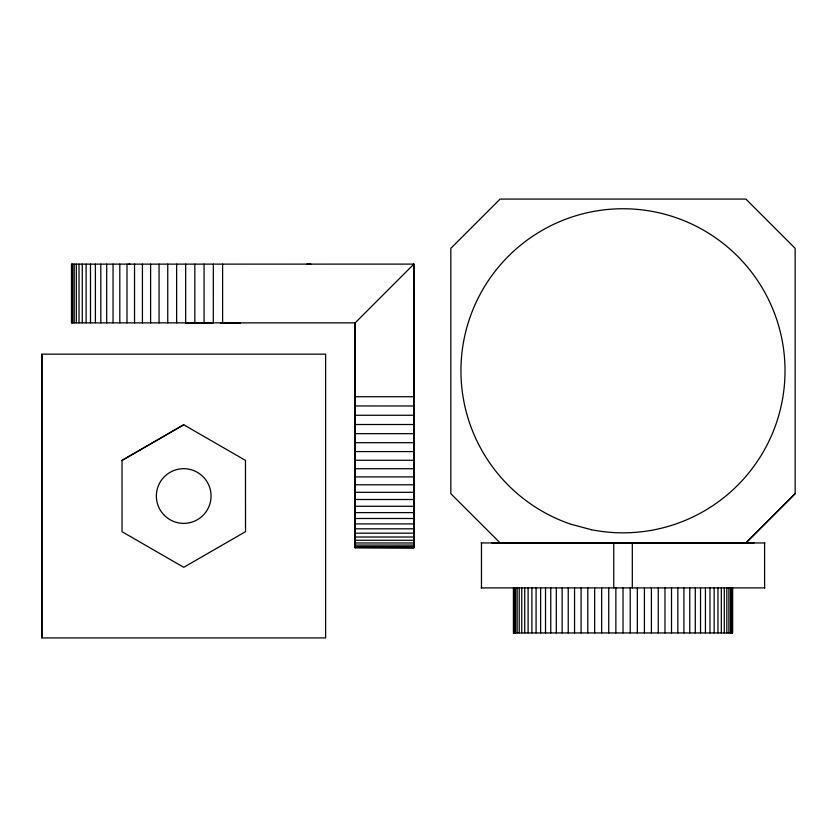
<?xml version="1.0" encoding="UTF-8"?>
<svg xmlns="http://www.w3.org/2000/svg" width="837" height="837" viewBox="0 0 837 837"><rect width="100%" height="100%" fill="white"/><g stroke="black" fill="none" stroke-linecap="round" stroke-linejoin="round"><path stroke-width="1.26" d="M41.85 637.92L41.85 354.156L325.614 354.156L325.614 637.92L41.85 637.92L41.85 354.156M355.108 386.631L355.129 378.627L355.139 398.883M413.876 264.105L413.876 396.717L355.15 396.717L355.15 405.955L413.876 405.987L413.855 547.796L355.129 547.796L355.15 322.862L413.876 264.105L71.469 264.136L71.469 322.862L355.15 322.862M413.834 405.955L413.855 293.4L413.865 321.345M355.139 429.643L355.129 433.304L355.108 413.049M491.957 542.951L500.16 542.951L450.819 493.684L450.819 248.348L500.097 199.08L745.872 199.08L795.15 248.348L795.15 493.684L745.872 542.951L754.085 542.951M745.924 542.951L795.15 493.684M183.711 424.767L122.024 460.413L122.035 531.694L183.753 567.319L245.523 531.662L245.471 460.381L183.711 424.767L122.024 460.413M750.747 542.91L495.295 542.91M306.876 264.136L310.768 264.136M193.954 322.852L185.96 322.862L213.289 322.841L213.341 264.136M232.634 322.873L240.637 322.862L220.382 322.883M587.365 542.878L499.992 542.878M128.689 264.136L130.028 264.136M355.15 415.267L413.876 415.267M355.15 424.505L413.876 424.505M355.15 433.66L413.876 433.66M355.15 442.7L413.876 442.7M355.15 451.582L413.876 451.582M355.15 460.266L413.876 460.266M355.15 468.72L413.876 468.72M355.15 476.902L413.876 476.902M355.15 484.78L413.876 484.78M355.139 492.323L413.876 492.323M355.139 499.501L413.876 499.501M355.139 506.27L413.876 506.27M355.139 512.61L413.865 512.61M355.139 518.501L413.865 518.501M355.139 523.91L413.865 523.91M355.139 528.806L413.865 528.806M355.139 533.179L413.865 533.179M355.139 537.009L413.865 537.009M355.129 540.273L413.865 540.273M355.129 542.972L413.865 542.972M481.16 542.951L764.892 542.951M658.667 542.972L694.291 542.951L658.635 542.878M355.129 545.075L413.855 545.075M355.129 547.796L355.118 546.582L413.855 546.582M355.129 547.492L413.855 547.796M481.16 587.898L764.892 587.898M413.844 490.587L413.855 547.492M355.118 546.582L355.108 405.935M764.589 542.951L764.589 587.898M732.626 587.93L732.626 632.939L513.416 632.939L513.416 587.93M732.396 587.93L732.396 632.939M731.695 587.93L731.695 632.939M730.523 587.93L730.523 632.939M728.901 587.93L728.901 632.939M726.819 587.93L726.819 632.939M724.287 587.93L724.287 632.939M721.327 587.93L721.327 632.939M717.947 587.93L717.947 632.939M714.16 587.93L714.16 632.939M709.985 587.93L709.985 632.939M705.434 587.93L705.434 632.939M700.538 587.93L700.538 632.939M695.296 587.93L695.296 632.939M689.751 587.93L689.751 632.939M683.923 587.93L683.923 632.939M677.834 587.93L677.834 632.939M671.515 587.93L671.515 632.939M664.976 587.93L664.976 632.939M658.269 587.93L658.269 632.939M651.406 587.93L651.406 632.939M644.417 587.93L644.417 632.939M637.344 587.93L637.344 632.939M632.312 542.951L632.312 587.898M630.198 587.93L630.198 632.939M623.031 587.93L623.031 632.939M615.865 587.93L615.865 632.939M613.751 542.951L613.751 587.898M608.729 587.93L608.729 632.939M601.657 587.93L601.657 632.939M594.668 587.93L594.668 632.939M587.804 587.93L587.804 632.939M581.087 587.93L581.087 632.939M574.559 587.93L574.559 632.939M568.229 587.93L568.229 632.939M562.14 587.93L562.14 632.939M556.312 587.93L556.312 632.939M550.767 587.93L550.767 632.939M545.525 587.93L545.525 632.939M540.629 587.93L540.629 632.939M536.078 587.93L536.078 632.939M531.893 587.93L531.893 632.939M528.105 587.93L528.105 632.939M524.726 587.93L524.726 632.939M521.765 587.93L521.765 632.939M519.233 587.93L519.233 632.939M517.151 587.93L517.151 632.939M515.529 587.93L515.529 632.939M514.357 587.93L514.357 632.939M513.656 587.93L513.656 632.939M481.463 542.951L481.463 587.898M413.834 264.105L413.844 512.579M355.108 322.862L355.108 396.665M222.621 264.136L222.621 322.862M204.071 264.136L204.071 322.862M194.833 264.136L194.833 322.862M185.678 264.136L185.678 322.862M176.638 264.136L176.638 322.862M167.756 264.136L167.756 322.862M159.061 264.136L159.061 322.862M150.608 264.136L150.608 322.862M142.426 264.136L142.426 322.862M134.537 264.136L134.537 322.862M126.994 264.136L126.994 322.862M119.817 264.136L119.817 322.862M113.047 264.136L113.047 322.862M106.697 264.136L106.697 322.862M100.806 264.136L100.806 322.862M95.397 264.136L95.397 322.862M90.49 264.136L90.49 322.862M86.117 264.136L86.117 322.862M82.277 264.136L82.277 322.862M79.013 264.136L79.013 322.862M76.313 264.136L76.313 322.862M74.2 264.136L74.2 322.862M72.683 264.136L72.683 322.862M71.773 264.136L71.773 322.862M413.855 517.569L413.855 518.521L413.855 517.559M591.372 529.716L570.897 524.224A162.033 162.033 0 0 1 510.936 253.737A162.033 162.033 0 0 1 778.546 325.447A162.033 162.033 0 0 1 591.372 529.716M164.387 515.372A27.339 27.339 0 0 0 210.129 503.1A27.339 27.339 0 0 0 176.628 469.62A27.339 27.339 0 0 0 164.387 515.372"/></g></svg>
